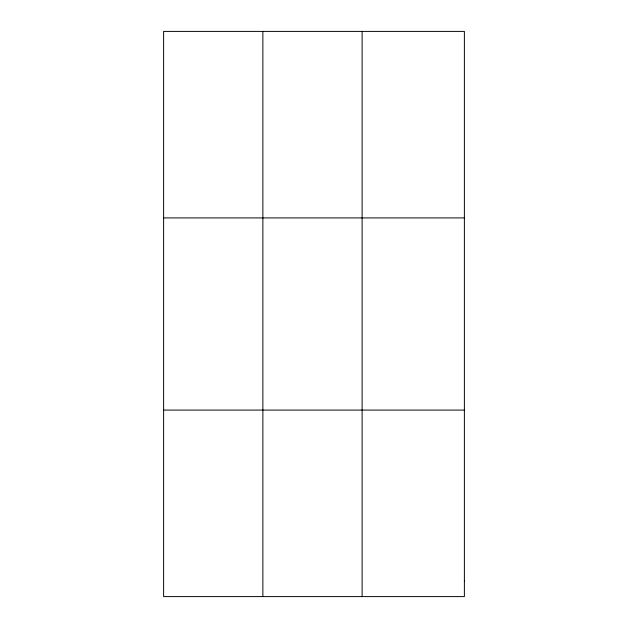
<?xml version="1.0" encoding="UTF-8"?>
<svg xmlns="http://www.w3.org/2000/svg" width="628" height="628" viewBox="0 0 628 628"><rect width="100%" height="100%" fill="white"/><g stroke="black" fill="none" stroke-linecap="round" stroke-linejoin="round"><path stroke-width="0.94" d="M262.873 31.4L262.873 596.6M362.121 31.4L362.121 596.6M163.618 217.916L464.382 217.916M163.618 410.084L464.382 410.084M464.382 581.057L464.382 596.6L163.618 596.6L163.618 31.4L464.382 31.4L464.382 581.057"/></g></svg>
